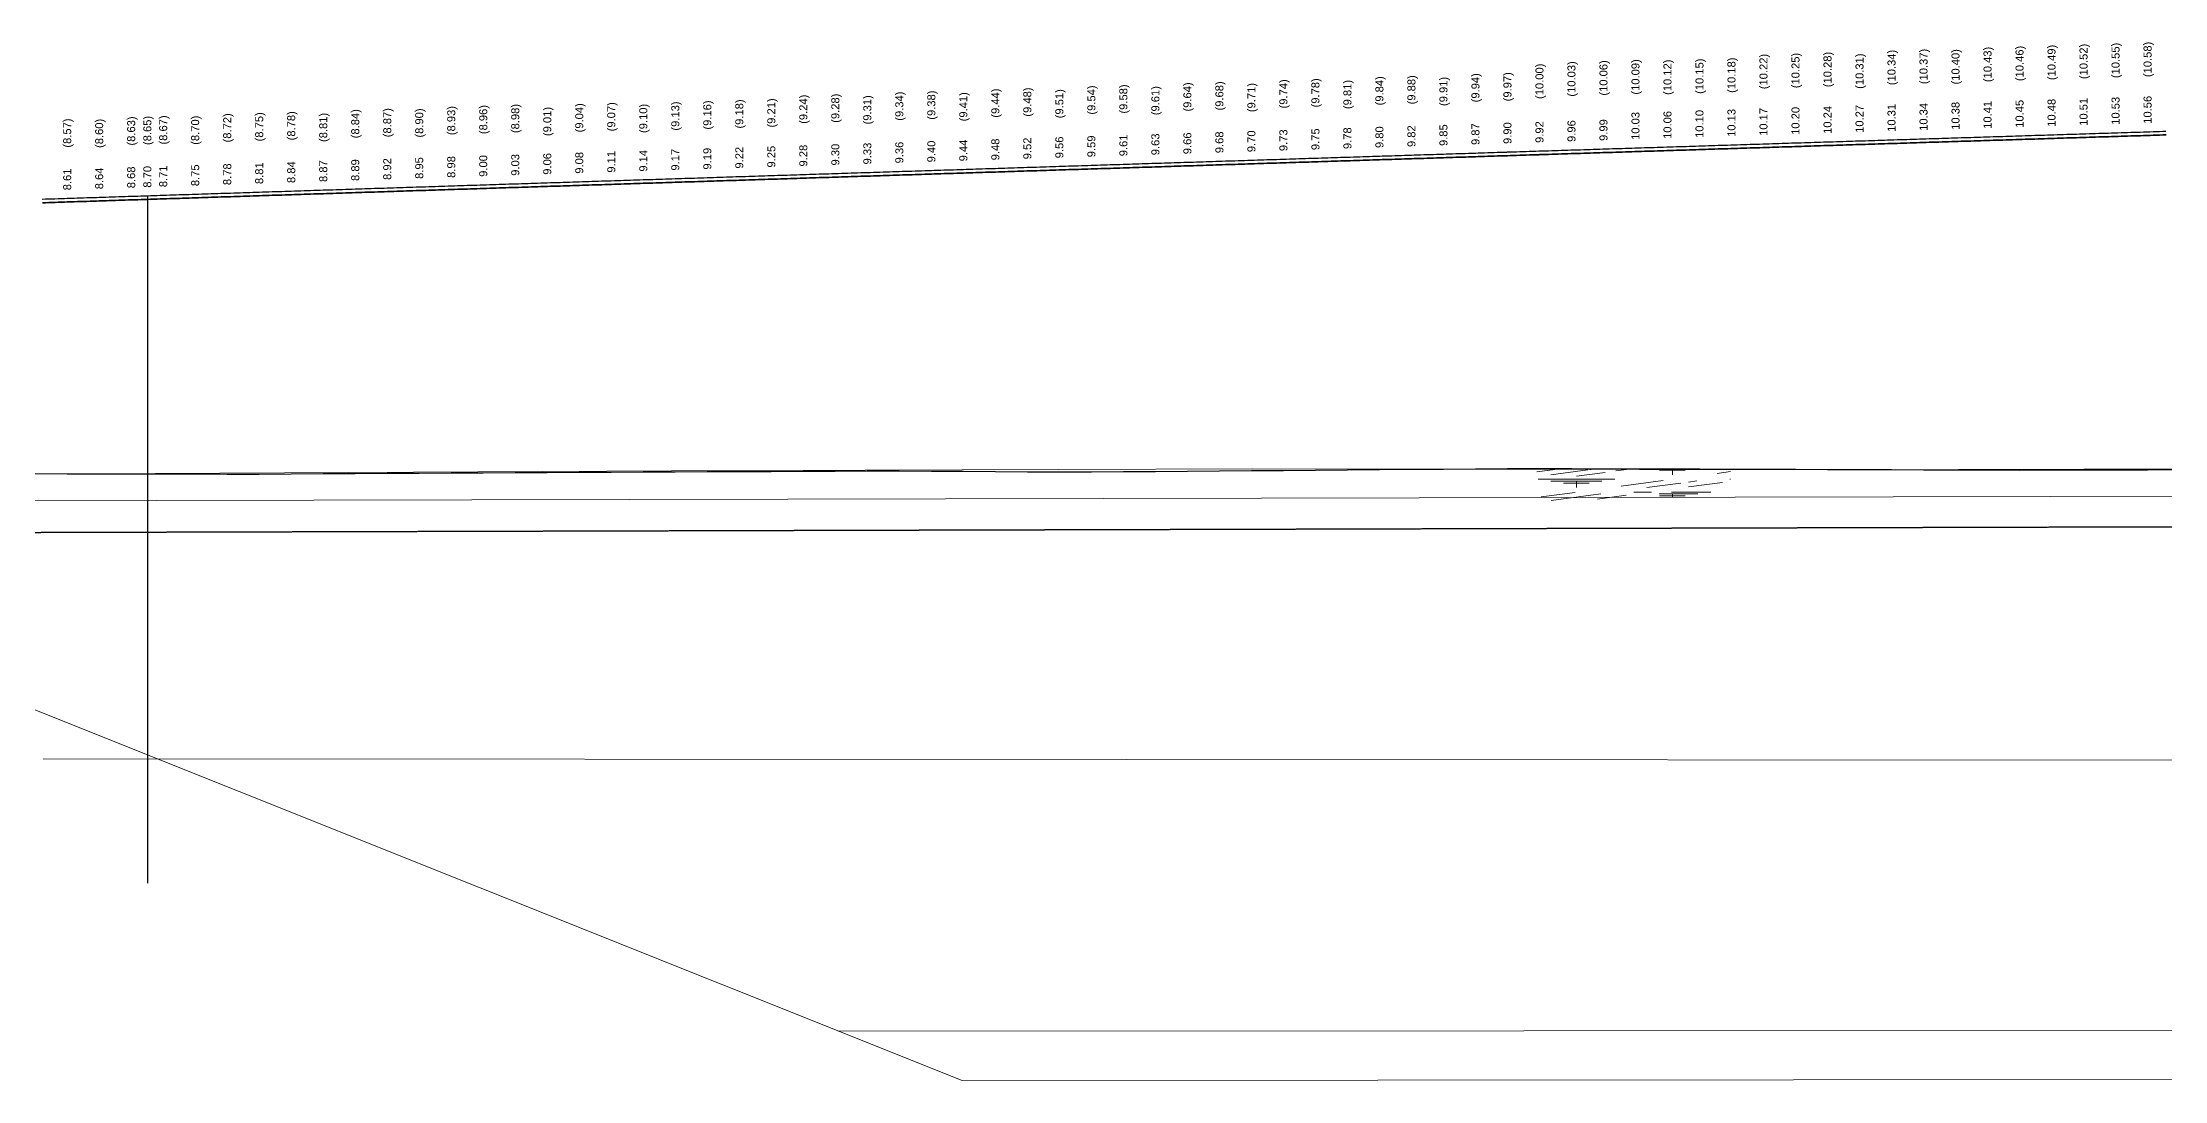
# Model space of a CAD drawing. Header units: millimetres. Extents: x 6546658 to 12951752, y -1354198 to 1102852.
# Drawn here: x 6614636 to 6680940, y -14529 to 17922 of the extents above; entities that cross this region are included whole.
import ezdxf
from ezdxf.enums import TextEntityAlignment as Align

# ---------------------------------------------------------------- set-up
doc = ezdxf.new("R2010")
doc.units = ezdxf.units.MM
doc.linetypes.add('ACAD_ISO10W100', pattern=[18.5, 12, -3, 0.5, -3])
doc.layers.get('Defpoints').update_dxf_attribs({"color": 254, "lineweight": 0})
doc.layers.add('1-Штриховка', color=8, linetype='Continuous', lineweight=9)
doc.layers.add('ИС_Основная', color=7, linetype='Continuous', lineweight=35)
for name, color, linetype in [('Геология', 250, 'Continuous'), ('Красный профиль', 1, 'Continuous'), ('Рабочие отметки', 7, 'Continuous'), ('Рабочие отметки доп.', 7, 'Continuous'), ('Черный профиль', 3, 'Continuous')]:
    doc.layers.add(name, color=color, linetype=linetype)
doc.styles.get("Standard").update_dxf_attribs({"font": 'arial.ttf'})

# ---------------------------------------------------------------- blocks, each defined once
blk = doc.blocks.new('кун')
h = blk.add_hatch()
h.set_pattern_fill('ПОЧВА', color=256, scale=20, pattern_type=2)
h.set_pattern_definition([(0, (-2281640.9, -68935.13), (3000, 400), [2400, -3600]), (0, (-2281240.9, -68995.13), (3000, 400), [1600, -4400]), (0, (-2280840.9, -69055.13), (3000, 400), [800, -5200]), (90, (-2280441, -69195), (-3000, 400), [200, -600]), (7.594615, (-2279040.9, -69151.1), (-6000, 0.00107), [1573.8092, -1452.747]), (7.594615, (-2278240.9, -69195.1), (-6000, 0.00107), [1573.8092, -1452.747]), (7.594615, (-2277440.9, -69239.1), (-6000, 0.00107), [1573.8092, -1452.747])])
edge = h.paths.add_edge_path()
edge.add_line((-231028, -3984), (-235593, -3975))
edge.add_ellipse((-237284, -4446), major_axis=(5000, 0), ratio=0.1, start_angle=360, end_angle=430.2301, ccw=False)
edge.add_ellipse((-237284, -4446), major_axis=(5000, 0), ratio=0.1, start_angle=305.80733, end_angle=360, ccw=False)
edge.add_line((-234359, -4851), (-231028, -4845))
edge.add_line((-231028, -4845), (-231028, -3984))
at = {"linetype": 'Continuous'}
for p, q in [((-264115, -4020), (-245966, -3956)), ((-245966, -3956), (-227818, -3990)), ((-227818, -3990), (-209669, -3931)), ((-300000, -4091), (-282263, -4109)), ((-300000, -4981), (-91704, -4570)), ((-282263, -4109), (-264115, -4020)), ((-84129, -13142), (-283746, -13022)), ((-84129, -21442), (-258896, -21537))]:
    blk.add_line(p, q, dxfattribs=at)
at = {"layer": 'Defpoints', "color": 1, "linetype": 'Continuous'}
for p, q in [((-287661, -10037), (-255040, -23079)), ((-255040, -23079), (-84129, -22942))]:
    blk.add_line(p, q, dxfattribs=at)
at = {"layer": 'Геология', "color": 5, "linetype": 'ACAD_ISO10W100', "lineweight": 25}
blk.add_line((-85223, -5424), (-300000, -5995), dxfattribs=at)

msp = doc.modelspace()

# ---------------------------------------------------------------- linework, layer by layer
at = {"layer": 'ИС_Основная', "flags": 128}
msp.add_lwpolyline([(6614632.9, 12909.8), (6614732.4, 12913), (6614831.9, 12916.2), (6614931.4, 12919.4), (6615030.9, 12922.6), (6615130.5, 12925.8), (6615230, 12929), (6615329.5, 12932.2), (6615412.3, 12934.9), (6615429, 12935.4), (6615528.5, 12938.7), (6615628, 12941.9), (6615727.5, 12945.1), (6615827.1, 12948.3), (6615926.6, 12951.5), (6616026.1, 12954.7), (6616125.6, 12957.9), (6616225.1, 12961.1), (6616324.6, 12964.4), (6616412.3, 12967.2), (6616424.1, 12967.6), (6616523.7, 12970.8), (6616623.2, 12974), (6616722.7, 12977.2), (6616822.2, 12980.5), (6616921.7, 12983.7), (6617021.2, 12986.9), (6617120.7, 12990.1), (6617220.3, 12993.4), (6617319.8, 12996.6), (6617412.3, 12999.6), (6617419.3, 12999.8), (6617518.8, 13003.1), (6617618.3, 13006.3), (6617717.8, 13009.5), (6617817.3, 13012.8), (6617916.9, 13016), (6618016.8, 13019.2), (6618116.8, 13022.5), (6618216.7, 13025.7), (6618316.7, 13029), (6618412.3, 13032.1), (6618416.6, 13032.2), (6618516.6, 13035.5), (6618616.5, 13038.7), (6618716.5, 13042), (6618816.4, 13045.2), (6618916.4, 13048.5), (6619016.3, 13051.7), (6619116.3, 13055), (6619216.2, 13058.2), (6619316.2, 13061.5), (6619412.3, 13064.6), (6619416.1, 13064.7), (6619516.1, 13068), (6619616, 13071.2), (6619716, 13074.5), (6619815.9, 13077.7), (6619915.9, 13081), (6620015.8, 13084.2), (6620115.8, 13087.5), (6620215.7, 13090.7), (6620315.7, 13094), (6620412.3, 13097.1), (6620415.6, 13097.2), (6620515.6, 13100.4), (6620615.5, 13103.7), (6620715.5, 13106.9), (6620815.4, 13110.2), (6620915.4, 13113.4), (6621015.3, 13116.7), (6621115.3, 13119.9), (6621215.2, 13123.2), (6621315.2, 13126.4), (6621412.3, 13129.6), (6621415.1, 13129.6), (6621515.1, 13132.9), (6621615, 13136.1), (6621715, 13139.4), (6621814.9, 13142.6), (6621914.9, 13145.9), (6622014.8, 13149.1), (6622114.8, 13152.4), (6622214.7, 13155.6), (6622314.7, 13158.8), (6622412.3, 13162), (6622414.6, 13162.1), (6622514.6, 13165.3), (6622614.5, 13168.6), (6622714.5, 13171.8), (6622814.4, 13175), (6622914.4, 13178.3), (6623014.3, 13181.5), (6623114.3, 13184.8), (6623214.2, 13188), (6623314.2, 13191.3), (6623412.3, 13194.4), (6623414.1, 13194.5), (6623514.1, 13197.7), (6623614, 13201), (6623714, 13204.2), (6623813.9, 13207.5), (6623913.9, 13210.7), (6624013.8, 13213.9), (6624113.8, 13217.2), (6624213.7, 13220.4), (6624313.7, 13223.7), (6624412.3, 13226.9), (6624413.6, 13226.9), (6624513.6, 13230.1), (6624613.5, 13233.4), (6624713.5, 13236.6), (6624813.4, 13239.8), (6624913.4, 13243.1), (6625013.3, 13246.3), (6625113.3, 13249.6), (6625213.2, 13252.8), (6625313.2, 13256), (6625412.3, 13259.2), (6625413.1, 13259.3), (6625513.1, 13262.5), (6625613, 13265.7), (6625713, 13269), (6625812.9, 13272.2), (6625912.9, 13275.5), (6626012.8, 13278.7), (6626112.8, 13281.9), (6626212.7, 13285.2), (6626312.7, 13288.4), (6626412.3, 13291.6), (6626412.6, 13291.6), (6626512.6, 13294.9), (6626612.5, 13298.1), (6626712.5, 13301.3), (6626812.4, 13304.6), (6626912.4, 13307.8), (6627012.3, 13311), (6627112.3, 13314.3), (6627212.2, 13317.5), (6627312.2, 13320.7), (6627412.1, 13324), (6627412.3, 13324), (6627512.1, 13327.2), (6627612, 13330.4), (6627712, 13333.7), (6627811.9, 13336.9), (6627911.9, 13340.1), (6628011.8, 13343.4), (6628111.8, 13346.6), (6628211.7, 13349.8), (6628311.7, 13353.1), (6628411.6, 13356.3), (6628412.3, 13356.3), (6628511.6, 13359.5), (6628611.5, 13362.8), (6628711.5, 13366), (6628811.4, 13369.2), (6628911.4, 13372.5), (6629011.3, 13375.7), (6629111.3, 13378.9), (6629211.2, 13382.2), (6629311.2, 13385.4), (6629411.1, 13388.6), (6629412.3, 13388.7), (6629511.1, 13391.8), (6629611, 13395.1), (6629711, 13398.3), (6629810.9, 13401.5), (6629910.9, 13404.8), (6630010.8, 13408), (6630110.8, 13411.2), (6630210.7, 13414.5), (6630310.7, 13417.7), (6630410.6, 13420.9), (6630412.3, 13421), (6630510.6, 13424.1), (6630610.5, 13427.4), (6630710.5, 13430.6), (6630810.4, 13433.8), (6630910.4, 13437.1), (6631010.3, 13440.3), (6631110.3, 13443.5), (6631210.2, 13446.7), (6631310.2, 13450), (6631410.1, 13453.2), (6631412.3, 13453.3), (6631510.1, 13456.4), (6631610, 13459.6), (6631710, 13462.9), (6631809.9, 13466.1), (6631909.9, 13469.3), (6632009.8, 13472.5), (6632109.8, 13475.8), (6632209.7, 13479), (6632309.7, 13482.2), (6632409.6, 13485.4), (6632412.3, 13485.5), (6632509.6, 13488.7), (6632609.5, 13491.9), (6632709.5, 13495.1), (6632809.4, 13498.3), (6632909.4, 13501.6), (6633009.3, 13504.8), (6633109.3, 13508), (6633209.2, 13511.2), (6633309.2, 13514.5), (6633409.1, 13517.7), (6633412.3, 13517.8), (6633509.1, 13520.9), (6633609, 13524.1), (6633709, 13527.4), (6633808.9, 13530.6), (6633908.9, 13533.8), (6634008.8, 13537), (6634108.8, 13540.2), (6634208.7, 13543.5), (6634308.7, 13546.7), (6634408.6, 13549.9), (6634412.3, 13550), (6634508.6, 13553.1), (6634608.5, 13556.4), (6634708.5, 13559.6), (6634808.4, 13562.8), (6634908.4, 13566), (6635008.3, 13569.2), (6635108.3, 13572.5), (6635208.2, 13575.7), (6635308.2, 13578.9), (6635408.1, 13582.1), (6635412.3, 13582.2), (6635508.1, 13585.3), (6635608, 13588.6), (6635708, 13591.8), (6635807.9, 13595), (6635907.9, 13598.2), (6636007.8, 13601.4), (6636107.8, 13604.6), (6636207.7, 13607.9), (6636307.7, 13611.1), (6636407.6, 13614.3), (6636412.3, 13614.5), (6636507.6, 13617.5), (6636607.5, 13620.7), (6636707.5, 13624), (6636807.4, 13627.2), (6636907.4, 13630.4), (6637007.3, 13633.6), (6637107.3, 13636.8), (6637207.2, 13640), (6637307.2, 13643.3), (6637407.1, 13646.5), (6637412.3, 13646.6), (6637507.1, 13649.7), (6637607, 13652.9), (6637707, 13656.1), (6637806.9, 13659.3), (6637906.9, 13662.6), (6638006.8, 13665.8), (6638106.8, 13669), (6638206.7, 13672.2), (6638306.7, 13675.4), (6638406.6, 13678.6), (6638412.3, 13678.8), (6638506.6, 13681.8), (6638606.5, 13685.1), (6638706.5, 13688.3), (6638806.4, 13691.5), (6638906.4, 13694.7), (6639006.3, 13697.9), (6639106.3, 13701.1), (6639206.2, 13704.3), (6639306.2, 13707.5), (6639406.1, 13710.8), (6639412.3, 13711), (6639506.1, 13714), (6639606, 13717.2), (6639706, 13720.4), (6639805.9, 13723.6), (6639905.9, 13726.8), (6640005.8, 13730), (6640105.8, 13733.2), (6640205.7, 13736.5), (6640305.7, 13739.7), (6640405.6, 13742.9), (6640412.3, 13743.1), (6640505.6, 13746.1), (6640605.5, 13749.3), (6640705.5, 13752.5), (6640805.4, 13755.7), (6640905.4, 13758.9), (6641005.3, 13762.1), (6641105.3, 13765.4), (6641205.2, 13768.6), (6641305.2, 13771.8), (6641405.1, 13775), (6641412.3, 13775.2), (6641505.1, 13778.2), (6641605, 13781.4), (6641705, 13784.6), (6641804.9, 13787.8), (6641904.9, 13791), (6642004.8, 13794.2), (6642104.8, 13797.4), (6642204.7, 13800.6), (6642304.7, 13803.9), (6642404.6, 13807.1), (6642412.3, 13807.3), (6642504.6, 13810.3), (6642604.5, 13813.5), (6642704.5, 13816.7), (6642804.4, 13819.9), (6642904.4, 13823.1), (6643004.3, 13826.3), (6643104.3, 13829.5), (6643204.2, 13832.7), (6643304.2, 13835.9), (6643404.1, 13839.1), (6643412.3, 13839.4), (6643504.1, 13842.3), (6643604, 13845.5), (6643704, 13848.7), (6643803.9, 13851.9), (6643903.9, 13855.2), (6644003.8, 13858.4), (6644103.8, 13861.6), (6644203.7, 13864.8), (6644303.7, 13868), (6644403.6, 13871.2), (6644412.3, 13871.5), (6644503.6, 13874.4), (6644603.5, 13877.6), (6644703.5, 13880.8), (6644803.4, 13884), (6644903.4, 13887.2), (6645003.3, 13890.4), (6645103.3, 13893.6), (6645203.2, 13896.8), (6645303.2, 13900), (6645403.1, 13903.2), (6645412.3, 13903.5), (6645503.1, 13906.4), (6645603, 13909.6), (6645703, 13912.8), (6645802.9, 13916), (6645902.9, 13919.2), (6646002.8, 13922.4), (6646102.8, 13925.6), (6646202.7, 13928.8), (6646302.7, 13932), (6646402.6, 13935.2), (6646412.3, 13935.5), (6646502.6, 13938.4), (6646602.5, 13941.6), (6646702.5, 13944.8), (6646802.4, 13948), (6646902.4, 13951.2), (6647002.3, 13954.4), (6647102.3, 13957.6), (6647202.2, 13960.8), (6647302.2, 13964), (6647402.1, 13967.2), (6647412.3, 13967.5), (6647502.1, 13970.4), (6647602, 13973.6), (6647702, 13976.8), (6647801.9, 13980), (6647901.9, 13983.2), (6648001.8, 13986.4), (6648101.8, 13989.6), (6648201.7, 13992.8), (6648301.7, 13996), (6648401.6, 13999.2), (6648412.3, 13999.5), (6648501.6, 14002.4), (6648601.5, 14005.6), (6648701.5, 14008.8), (6648801.4, 14012), (6648901.4, 14015.2), (6649001.3, 14018.4), (6649101.3, 14021.6), (6649201.2, 14024.8), (6649301.2, 14028), (6649401.1, 14031.2), (6649412.3, 14031.5), (6649501.1, 14034.3), (6649601, 14037.5), (6649701, 14040.7), (6649800.9, 14043.9), (6649900.9, 14047.1), (6650000.8, 14050.3), (6650100.8, 14053.5), (6650200.7, 14056.7), (6650300.7, 14059.9), (6650400.6, 14063.1), (6650412.3, 14063.5), (6650500.6, 14066.3), (6650600.5, 14069.5), (6650700.5, 14072.7), (6650800.4, 14075.9), (6650900.4, 14079.1), (6651000.3, 14082.3), (6651100.3, 14085.4), (6651200.2, 14088.6), (6651300.2, 14091.8), (6651400.1, 14095), (6651412.3, 14095.4), (6651500.1, 14098.2), (6651600, 14101.4), (6651700, 14104.6), (6651799.9, 14107.8), (6651899.9, 14111), (6651999.8, 14114.2), (6652099.8, 14117.4), (6652199.7, 14120.6), (6652299.7, 14123.7), (6652399.6, 14126.9), (6652412.3, 14127.3), (6652499.6, 14130.1), (6652599.5, 14133.3), (6652699.5, 14136.5), (6652799.4, 14139.7), (6652899.4, 14142.9), (6652999.3, 14146.1), (6653099.3, 14149.3), (6653199.2, 14152.4), (6653299.2, 14155.6), (6653399.1, 14158.8), (6653412.3, 14159.2), (6653499.1, 14162), (6653599, 14165.2), (6653699, 14168.4), (6653798.9, 14171.6), (6653898.9, 14174.8), (6653998.8, 14177.9), (6654098.8, 14181.1), (6654198.7, 14184.3), (6654298.7, 14187.5), (6654398.6, 14190.7), (6654412.3, 14191.1), (6654498.6, 14193.9), (6654598.5, 14197.1), (6654698.5, 14200.3), (6654798.4, 14203.4), (6654898.4, 14206.6), (6654998.3, 14209.8), (6655098.3, 14213), (6655198.2, 14216.2), (6655298.2, 14219.4), (6655398.1, 14222.6), (6655412.3, 14223), (6655498.1, 14225.7), (6655598, 14228.9), (6655698, 14232.1), (6655797.9, 14235.3), (6655897.9, 14238.5), (6655997.8, 14241.7), (6656097.8, 14244.8), (6656197.7, 14248), (6656297.7, 14251.2), (6656397.6, 14254.4), (6656412.3, 14254.9), (6656497.6, 14257.6), (6656597.5, 14260.8), (6656697.5, 14263.9), (6656797.4, 14267.1), (6656897.4, 14270.3), (6656997.3, 14273.5), (6657097.3, 14276.7), (6657197.2, 14279.8), (6657297.2, 14283), (6657397.1, 14286.2), (6657412.3, 14286.7), (6657497.1, 14289.4), (6657597, 14292.6), (6657697, 14295.8), (6657796.9, 14298.9), (6657896.9, 14302.1), (6657996.8, 14305.3), (6658096.8, 14308.5), (6658196.7, 14311.7), (6658296.7, 14314.8), (6658396.6, 14318), (6658412.3, 14318.5), (6658496.6, 14321.2), (6658596.5, 14324.4), (6658696.5, 14327.6), (6658796.4, 14330.7), (6658896.4, 14333.9), (6658996.3, 14337.1), (6659096.3, 14340.3), (6659196.2, 14343.4), (6659296.2, 14346.6), (6659396.1, 14349.8), (6659412.3, 14350.3), (6659496.1, 14353), (6659596, 14356.2), (6659696, 14359.3), (6659795.9, 14362.5), (6659895.9, 14365.7), (6659995.8, 14368.9), (6660095.8, 14372), (6660195.7, 14375.2), (6660295.7, 14378.4), (6660395.6, 14381.6), (6660412.3, 14382.1), (6660495.6, 14384.7), (6660595.5, 14387.9), (6660695.5, 14391.1), (6660795.4, 14394.3), (6660895.4, 14397.4), (6660995.3, 14400.6), (6661095.3, 14403.8), (6661195.2, 14407), (6661295.2, 14410.1), (6661395.1, 14413.3), (6661412.3, 14413.9), (6661495.1, 14416.5), (6661595, 14419.7), (6661695, 14422.8), (6661794.9, 14426), (6661894.9, 14429.2), (6661994.8, 14432.4), (6662094.8, 14435.5), (6662194.7, 14438.7), (6662294.7, 14441.9), (6662394.6, 14445.1), (6662412.3, 14445.6), (6662494.6, 14448.2), (6662594.5, 14451.4), (6662694.5, 14454.6), (6662794.4, 14457.7), (6662894.4, 14460.9), (6662994.3, 14464.1), (6663094.3, 14467.3), (6663194.2, 14470.4), (6663294.2, 14473.6), (6663394.1, 14476.8), (6663412.3, 14477.3), (6663494.1, 14479.9), (6663594, 14483.1), (6663694, 14486.3), (6663793.9, 14489.4), (6663893.9, 14492.6), (6663993.8, 14495.8), (6664093.8, 14499), (6664193.7, 14502.1), (6664293.7, 14505.3), (6664393.6, 14508.5), (6664412.3, 14509.1), (6664493.6, 14511.6), (6664593.5, 14514.8), (6664693.5, 14518), (6664793.4, 14521.1), (6664893.4, 14524.3), (6664993.3, 14527.5), (6665093.3, 14530.6), (6665193.2, 14533.8), (6665293.2, 14537), (6665393.1, 14540.1), (6665412.3, 14540.8), (6665493.1, 14543.3), (6665593, 14546.5), (6665693, 14549.6), (6665792.9, 14552.8), (6665892.9, 14556), (6665992.8, 14559.1), (6666092.8, 14562.3), (6666192.7, 14565.5), (6666292.7, 14568.6), (6666392.6, 14571.8), (6666412.3, 14572.4), (6666492.6, 14575), (6666592.5, 14578.1), (6666692.5, 14581.3), (6666792.4, 14584.5), (6666892.4, 14587.6), (6666992.3, 14590.8), (6667092.3, 14594), (6667192.2, 14597.1), (6667292.2, 14600.3), (6667392.1, 14603.5), (6667412.2, 14604.1), (6667492.1, 14606.6), (6667592, 14609.8), (6667692, 14612.9), (6667791.9, 14616.1), (6667891.9, 14619.3), (6667991.8, 14622.4), (6668091.8, 14625.6), (6668191.7, 14628.8), (6668291.7, 14631.9), (6668391.6, 14635.1), (6668412.2, 14635.7), (6668491.6, 14638.2), (6668591.5, 14641.4), (6668691.5, 14644.6), (6668791.4, 14647.7), (6668891.4, 14650.9), (6668991.3, 14654.1), (6669091.3, 14657.2), (6669191.2, 14660.4), (6669291.2, 14663.5), (6669391.1, 14666.7), (6669412.2, 14667.4), (6669491.1, 14669.9), (6669591, 14673), (6669691, 14676.2), (6669790.9, 14679.3), (6669890.9, 14682.5), (6669990.8, 14685.7), (6670090.8, 14688.8), (6670190.7, 14692), (6670290.7, 14695.1), (6670390.6, 14698.3), (6670412.2, 14699), (6670490.6, 14701.4), (6670590.5, 14704.6), (6670690.5, 14707.8), (6670790.4, 14710.9), (6670890.4, 14714.1), (6670990.3, 14717.2), (6671090.3, 14720.4), (6671190.2, 14723.6), (6671290.2, 14726.7), (6671390.1, 14729.9), (6671412.2, 14730.6), (6671490.1, 14733), (6671590, 14736.2), (6671690, 14739.3), (6671789.9, 14742.5), (6671889.9, 14745.6), (6671989.8, 14748.8), (6672089.8, 14752), (6672189.7, 14755.1), (6672289.7, 14758.3), (6672389.6, 14761.4), (6672412.2, 14762.1), (6672489.6, 14764.6), (6672589.5, 14767.7), (6672689.5, 14770.9), (6672789.4, 14774), (6672889.4, 14777.2), (6672989.3, 14780.4), (6673089.3, 14783.5), (6673189.2, 14786.7), (6673289.2, 14789.8), (6673389.1, 14793), (6673412.2, 14793.7), (6673489.1, 14796.1), (6673589, 14799.3), (6673689, 14802.4), (6673788.9, 14805.6), (6673888.9, 14808.7), (6673988.8, 14811.9), (6674088.8, 14815), (6674188.7, 14818.2), (6674288.7, 14821.3), (6674388.6, 14824.5), (6674412.2, 14825.2), (6674488.6, 14827.6), (6674588.5, 14830.8), (6674688.5, 14833.9), (6674788.4, 14837.1), (6674888.4, 14840.2), (6674988.3, 14843.4), (6675088.3, 14846.5), (6675188.2, 14849.7), (6675288.2, 14852.8), (6675388.1, 14856), (6675412.2, 14856.8), (6675488.1, 14859.1), (6675588, 14862.3), (6675688, 14865.4), (6675787.9, 14868.6), (6675887.9, 14871.7), (6675987.8, 14874.9), (6676087.8, 14878), (6676187.7, 14881.2), (6676287.7, 14884.3), (6676387.6, 14887.5), (6676412.2, 14888.3), (6676487.6, 14890.6), (6676587.5, 14893.8), (6676687.5, 14896.9), (6676787.4, 14900.1), (6676887.4, 14903.2), (6676987.3, 14906.4), (6677087.3, 14909.5), (6677187.2, 14912.7), (6677287.2, 14915.8), (6677387.1, 14919), (6677412.2, 14919.7), (6677487.1, 14922.1), (6677587, 14925.2), (6677687, 14928.4), (6677786.9, 14931.5), (6677886.9, 14934.7), (6677986.9, 14937.8), (6678086.8, 14941), (6678186.8, 14944.1), (6678286.7, 14947.3), (6678386.7, 14950.4), (6678412.2, 14951.2), (6678486.6, 14953.6), (6678586.6, 14956.7), (6678686.5, 14959.8), (6678786.5, 14963), (6678886.4, 14966.1), (6678986.4, 14969.3), (6679086.3, 14972.4), (6679186.3, 14975.6), (6679286.2, 14978.7), (6679386.2, 14981.8), (6679412.2, 14982.7), (6679486.1, 14985), (6679586.1, 14988.1), (6679686, 14991.3), (6679786, 14994.4), (6679885.9, 14997.6), (6679985.9, 15000.7), (6680085.8, 15003.8), (6680185.8, 15007), (6680285.7, 15010.1), (6680385.7, 15013.3), (6680412.2, 15014.1), (6680485.6, 15016.4), (6680585.6, 15019.5), (6680685.5, 15022.7), (6680785.5, 15025.8), (6680885.4, 15029), (6680985.4, 15032.1)], dxfattribs=at)
at = {"layer": 'Красный профиль', "linetype": 'Continuous'}
msp.add_line((6617913.1, 13130.9), (6617913.1, -8355.7), dxfattribs=at)
at = {"layer": 'Красный профиль', "linetype": 'Continuous', "flags": 128}
msp.add_lwpolyline([(6614629.2, 13024.8), (6614728.7, 13028), (6614828.2, 13031.2), (6614927.7, 13034.4), (6615027.2, 13037.6), (6615126.8, 13040.8), (6615226.3, 13044), (6615325.8, 13047.2), (6615408.6, 13049.9), (6615425.3, 13050.4), (6615524.8, 13053.6), (6615624.3, 13056.8), (6615723.8, 13060), (6615823.3, 13063.2), (6615922.9, 13066.4), (6616022.4, 13069.7), (6616121.9, 13072.9), (6616221.4, 13076.1), (6616320.9, 13079.3), (6616408.6, 13082.1), (6616420.4, 13082.5), (6616519.9, 13085.7), (6616619.4, 13089), (6616719, 13092.2), (6616818.5, 13095.4), (6616918, 13098.6), (6617017.5, 13101.9), (6617117, 13105.1), (6617216.5, 13108.3), (6617316, 13111.5), (6617408.6, 13114.5), (6617415.6, 13114.8), (6617515.1, 13118), (6617614.6, 13121.2), (6617714.1, 13124.5), (6617813.6, 13127.7), (6617913.1, 13130.9), (6618013.1, 13134.2), (6618113, 13137.4), (6618213, 13140.7), (6618312.9, 13143.9), (6618408.6, 13147), (6618412.9, 13147.2), (6618512.8, 13150.4), (6618612.8, 13153.7), (6618712.7, 13156.9), (6618812.7, 13160.2), (6618912.6, 13163.4), (6619012.6, 13166.7), (6619112.5, 13169.9), (6619212.5, 13173.2), (6619312.4, 13176.4), (6619408.6, 13179.5), (6619412.4, 13179.7), (6619512.3, 13182.9), (6619612.3, 13186.2), (6619712.2, 13189.4), (6619812.2, 13192.7), (6619912.1, 13195.9), (6620012.1, 13199.2), (6620112, 13202.4), (6620212, 13205.6), (6620311.9, 13208.9), (6620408.6, 13212), (6620411.9, 13212.1), (6620511.8, 13215.4), (6620611.8, 13218.6), (6620711.7, 13221.9), (6620811.7, 13225.1), (6620911.6, 13228.4), (6621011.6, 13231.6), (6621111.5, 13234.9), (6621211.5, 13238.1), (6621311.4, 13241.3), (6621408.6, 13244.5), (6621411.4, 13244.6), (6621511.3, 13247.8), (6621611.3, 13251.1), (6621711.2, 13254.3), (6621811.2, 13257.6), (6621911.1, 13260.8), (6622011.1, 13264), (6622111, 13267.3), (6622211, 13270.5), (6622310.9, 13273.8), (6622408.6, 13276.9), (6622410.9, 13277), (6622510.8, 13280.3), (6622610.8, 13283.5), (6622710.7, 13286.7), (6622810.7, 13290), (6622910.6, 13293.2), (6623010.6, 13296.5), (6623110.5, 13299.7), (6623210.5, 13303), (6623310.4, 13306.2), (6623408.6, 13309.4), (6623410.4, 13309.4), (6623510.3, 13312.7), (6623610.3, 13315.9), (6623710.2, 13319.2), (6623810.2, 13322.4), (6623910.1, 13325.6), (6624010.1, 13328.9), (6624110, 13332.1), (6624210, 13335.4), (6624309.9, 13338.6), (6624408.6, 13341.8), (6624409.9, 13341.8), (6624509.8, 13345.1), (6624609.8, 13348.3), (6624709.7, 13351.5), (6624809.7, 13354.8), (6624909.6, 13358), (6625009.6, 13361.3), (6625109.5, 13364.5), (6625209.5, 13367.7), (6625309.4, 13371), (6625408.6, 13374.2), (6625409.4, 13374.2), (6625509.3, 13377.5), (6625609.3, 13380.7), (6625709.2, 13383.9), (6625809.2, 13387.2), (6625909.1, 13390.4), (6626009.1, 13393.6), (6626109, 13396.9), (6626209, 13400.1), (6626308.9, 13403.3), (6626408.6, 13406.6), (6626408.9, 13406.6), (6626508.8, 13409.8), (6626608.8, 13413), (6626708.7, 13416.3), (6626808.7, 13419.5), (6626908.6, 13422.8), (6627008.6, 13426), (6627108.5, 13429.2), (6627208.5, 13432.5), (6627308.4, 13435.7), (6627408.4, 13438.9), (6627408.6, 13438.9), (6627508.3, 13442.2), (6627608.3, 13445.4), (6627708.2, 13448.6), (6627808.2, 13451.9), (6627908.1, 13455.1), (6628008.1, 13458.3), (6628108, 13461.6), (6628208, 13464.8), (6628307.9, 13468), (6628407.9, 13471.2), (6628408.6, 13471.3), (6628507.8, 13474.5), (6628607.8, 13477.7), (6628707.7, 13480.9), (6628807.7, 13484.2), (6628907.6, 13487.4), (6629007.6, 13490.6), (6629107.5, 13493.9), (6629207.5, 13497.1), (6629307.4, 13500.3), (6629407.4, 13503.6), (6629408.6, 13503.6), (6629507.3, 13506.8), (6629607.3, 13510), (6629707.2, 13513.2), (6629807.2, 13516.5), (6629907.1, 13519.7), (6630007.1, 13522.9), (6630107, 13526.2), (6630207, 13529.4), (6630306.9, 13532.6), (6630406.9, 13535.9), (6630408.6, 13535.9), (6630506.8, 13539.1), (6630606.8, 13542.3), (6630706.8, 13545.5), (6630806.7, 13548.8), (6630906.7, 13552), (6631006.6, 13555.2), (6631106.6, 13558.4), (6631206.5, 13561.7), (6631306.5, 13564.9), (6631406.4, 13568.1), (6631408.6, 13568.2), (6631506.4, 13571.4), (6631606.3, 13574.6), (6631706.3, 13577.8), (6631806.2, 13581), (6631906.2, 13584.3), (6632006.1, 13587.5), (6632106.1, 13590.7), (6632206, 13593.9), (6632306, 13597.2), (6632405.9, 13600.4), (6632408.6, 13600.5), (6632505.9, 13603.6), (6632605.8, 13606.8), (6632705.8, 13610.1), (6632805.7, 13613.3), (6632905.7, 13616.5), (6633005.6, 13619.7), (6633105.6, 13623), (6633205.5, 13626.2), (6633305.5, 13629.4), (6633405.4, 13632.6), (6633408.6, 13632.7), (6633505.4, 13635.8), (6633605.3, 13639.1), (6633705.3, 13642.3), (6633805.2, 13645.5), (6633905.2, 13648.7), (6634005.1, 13652), (6634105.1, 13655.2), (6634205, 13658.4), (6634305, 13661.6), (6634404.9, 13664.8), (6634408.6, 13665), (6634504.9, 13668.1), (6634604.8, 13671.3), (6634704.8, 13674.5), (6634804.7, 13677.7), (6634904.7, 13681), (6635004.6, 13684.2), (6635104.6, 13687.4), (6635204.5, 13690.6), (6635304.5, 13693.8), (6635404.4, 13697.1), (6635408.6, 13697.2), (6635504.4, 13700.3), (6635604.3, 13703.5), (6635704.3, 13706.7), (6635804.2, 13709.9), (6635904.2, 13713.2), (6636004.1, 13716.4), (6636104.1, 13719.6), (6636204, 13722.8), (6636304, 13726), (6636403.9, 13729.2), (6636408.6, 13729.4), (6636503.9, 13732.5), (6636603.8, 13735.7), (6636703.8, 13738.9), (6636803.7, 13742.1), (6636903.7, 13745.3), (6637003.6, 13748.5), (6637103.6, 13751.8), (6637203.5, 13755), (6637303.5, 13758.2), (6637403.4, 13761.4), (6637408.6, 13761.6), (6637503.4, 13764.6), (6637603.3, 13767.8), (6637703.3, 13771.1), (6637803.2, 13774.3), (6637903.2, 13777.5), (6638003.1, 13780.7), (6638103.1, 13783.9), (6638203, 13787.1), (6638303, 13790.4), (6638402.9, 13793.6), (6638408.6, 13793.7), (6638502.9, 13796.8), (6638602.8, 13800), (6638702.8, 13803.2), (6638802.7, 13806.4), (6638902.7, 13809.6), (6639002.6, 13812.8), (6639102.6, 13816.1), (6639202.5, 13819.3), (6639302.5, 13822.5), (6639402.4, 13825.7), (6639408.6, 13825.9), (6639502.4, 13828.9), (6639602.3, 13832.1), (6639702.3, 13835.3), (6639802.2, 13838.6), (6639902.2, 13841.8), (6640002.1, 13845), (6640102.1, 13848.2), (6640202, 13851.4), (6640302, 13854.6), (6640401.9, 13857.8), (6640408.6, 13858), (6640501.9, 13861), (6640601.8, 13864.2), (6640701.8, 13867.5), (6640801.7, 13870.7), (6640901.7, 13873.9), (6641001.6, 13877.1), (6641101.6, 13880.3), (6641201.5, 13883.5), (6641301.5, 13886.7), (6641401.4, 13889.9), (6641408.6, 13890.2), (6641501.4, 13893.1), (6641601.3, 13896.3), (6641701.3, 13899.5), (6641801.2, 13902.8), (6641901.2, 13906), (6642001.1, 13909.2), (6642101.1, 13912.4), (6642201, 13915.6), (6642301, 13918.8), (6642400.9, 13922), (6642408.6, 13922.3), (6642500.9, 13925.2), (6642600.8, 13928.4), (6642700.8, 13931.6), (6642800.7, 13934.8), (6642900.7, 13938), (6643000.6, 13941.2), (6643100.6, 13944.5), (6643200.5, 13947.7), (6643300.5, 13950.9), (6643400.4, 13954.1), (6643408.6, 13954.3), (6643500.4, 13957.3), (6643600.3, 13960.5), (6643700.3, 13963.7), (6643800.2, 13966.9), (6643900.2, 13970.1), (6644000.1, 13973.3), (6644100.1, 13976.5), (6644200, 13979.7), (6644300, 13982.9), (6644399.9, 13986.1), (6644408.6, 13986.4), (6644499.9, 13989.3), (6644599.8, 13992.5), (6644699.8, 13995.7), (6644799.7, 13998.9), (6644899.7, 14002.1), (6644999.6, 14005.3), (6645099.6, 14008.5), (6645199.5, 14011.7), (6645299.5, 14014.9), (6645399.4, 14018.1), (6645408.6, 14018.4), (6645499.4, 14021.4), (6645599.3, 14024.6), (6645699.3, 14027.8), (6645799.2, 14031), (6645899.2, 14034.2), (6645999.1, 14037.4), (6646099.1, 14040.6), (6646199, 14043.8), (6646299, 14047), (6646398.9, 14050.2), (6646408.6, 14050.5), (6646498.9, 14053.4), (6646598.8, 14056.6), (6646698.8, 14059.8), (6646798.7, 14063), (6646898.7, 14066.2), (6646998.6, 14069.4), (6647098.6, 14072.6), (6647198.5, 14075.8), (6647298.5, 14079), (6647398.4, 14082.2), (6647408.6, 14082.5), (6647498.4, 14085.4), (6647598.3, 14088.6), (6647698.3, 14091.8), (6647798.2, 14095), (6647898.2, 14098.1), (6647998.1, 14101.3), (6648098.1, 14104.5), (6648198, 14107.7), (6648298, 14110.9), (6648397.9, 14114.1), (6648408.6, 14114.5), (6648497.9, 14117.3), (6648597.9, 14120.5), (6648697.8, 14123.7), (6648797.8, 14126.9), (6648897.7, 14130.1), (6648997.7, 14133.3), (6649097.6, 14136.5), (6649197.6, 14139.7), (6649297.5, 14142.9), (6649397.5, 14146.1), (6649408.6, 14146.5), (6649497.4, 14149.3), (6649597.4, 14152.5), (6649697.3, 14155.7), (6649797.3, 14158.9), (6649897.2, 14162.1), (6649997.2, 14165.3), (6650097.1, 14168.5), (6650197.1, 14171.7), (6650297, 14174.8), (6650397, 14178), (6650408.6, 14178.4), (6650496.9, 14181.2), (6650596.9, 14184.4), (6650696.8, 14187.6), (6650796.8, 14190.8), (6650896.7, 14194), (6650996.7, 14197.2), (6651096.6, 14200.4), (6651196.6, 14203.6), (6651296.5, 14206.8), (6651396.5, 14210), (6651408.6, 14210.4), (6651496.4, 14213.2), (6651596.4, 14216.3), (6651696.3, 14219.5), (6651796.3, 14222.7), (6651896.2, 14225.9), (6651996.2, 14229.1), (6652096.1, 14232.3), (6652196.1, 14235.5), (6652296, 14238.7), (6652396, 14241.9), (6652408.6, 14242.3), (6652495.9, 14245.1), (6652595.9, 14248.3), (6652695.8, 14251.4), (6652795.8, 14254.6), (6652895.7, 14257.8), (6652995.7, 14261), (6653095.6, 14264.2), (6653195.6, 14267.4), (6653295.5, 14270.6), (6653395.5, 14273.8), (6653408.6, 14274.2), (6653495.4, 14277), (6653595.4, 14280.1), (6653695.3, 14283.3), (6653795.3, 14286.5), (6653895.2, 14289.7), (6653995.2, 14292.9), (6654095.1, 14296.1), (6654195.1, 14299.3), (6654295, 14302.5), (6654395, 14305.6), (6654408.6, 14306.1), (6654494.9, 14308.8), (6654594.9, 14312), (6654694.8, 14315.2), (6654794.8, 14318.4), (6654894.7, 14321.6), (6654994.7, 14324.8), (6655094.6, 14327.9), (6655194.6, 14331.1), (6655294.5, 14334.3), (6655394.5, 14337.5), (6655408.6, 14337.9), (6655494.4, 14340.7), (6655594.4, 14343.9), (6655694.3, 14347), (6655794.3, 14350.2), (6655894.2, 14353.4), (6655994.2, 14356.6), (6656094.1, 14359.8), (6656194.1, 14363), (6656294, 14366.1), (6656394, 14369.3), (6656408.6, 14369.8), (6656493.9, 14372.5), (6656593.9, 14375.7), (6656693.8, 14378.9), (6656793.8, 14382.1), (6656893.7, 14385.2), (6656993.7, 14388.4), (6657093.6, 14391.6), (6657193.6, 14394.8), (6657293.5, 14398), (6657393.5, 14401.2), (6657408.6, 14401.6), (6657493.4, 14404.3), (6657593.4, 14407.5), (6657693.3, 14410.7), (6657793.3, 14413.9), (6657893.2, 14417.1), (6657993.2, 14420.2), (6658093.1, 14423.4), (6658193.1, 14426.6), (6658293, 14429.8), (6658393, 14433), (6658408.6, 14433.5), (6658492.9, 14436.1), (6658592.9, 14439.3), (6658692.8, 14442.5), (6658792.8, 14445.7), (6658892.7, 14448.9), (6658992.7, 14452), (6659092.6, 14455.2), (6659192.6, 14458.4), (6659292.5, 14461.6), (6659392.5, 14464.7), (6659408.6, 14465.3), (6659492.4, 14467.9), (6659592.4, 14471.1), (6659692.3, 14474.3), (6659792.3, 14477.5), (6659892.2, 14480.6), (6659992.2, 14483.8), (6660092.1, 14487), (6660192.1, 14490.2), (6660292, 14493.3), (6660392, 14496.5), (6660408.6, 14497), (6660491.9, 14499.7), (6660591.9, 14502.9), (6660691.8, 14506), (6660791.8, 14509.2), (6660891.7, 14512.4), (6660991.7, 14515.6), (6661091.6, 14518.7), (6661191.6, 14521.9), (6661291.5, 14525.1), (6661391.5, 14528.3), (6661408.6, 14528.8), (6661491.4, 14531.4), (6661591.4, 14534.6), (6661691.3, 14537.8), (6661791.3, 14541), (6661891.2, 14544.1), (6661991.2, 14547.3), (6662091.1, 14550.5), (6662191.1, 14553.6), (6662291, 14556.8), (6662391, 14560), (6662408.6, 14560.6), (6662490.9, 14563.2), (6662590.9, 14566.3), (6662690.8, 14569.5), (6662790.8, 14572.7), (6662890.7, 14575.9), (6662990.7, 14579), (6663090.6, 14582.2), (6663190.6, 14585.4), (6663290.5, 14588.5), (6663390.5, 14591.7), (6663408.6, 14592.3), (6663490.4, 14594.9), (6663590.4, 14598.1), (6663690.3, 14601.2), (6663790.3, 14604.4), (6663890.2, 14607.6), (6663990.2, 14610.7), (6664090.1, 14613.9), (6664190.1, 14617.1), (6664290, 14620.2), (6664390, 14623.4), (6664408.6, 14624), (6664489.9, 14626.6), (6664589.9, 14629.7), (6664689.8, 14632.9), (6664789.8, 14636.1), (6664889.7, 14639.3), (6664989.7, 14642.4), (6665089.6, 14645.6), (6665189.6, 14648.8), (6665289.5, 14651.9), (6665389.5, 14655.1), (6665408.6, 14655.7), (6665489.4, 14658.3), (6665589.4, 14661.4), (6665689.3, 14664.6), (6665789.3, 14667.8), (6665889.2, 14670.9), (6665989.2, 14674.1), (6666089.1, 14677.3), (6666189.1, 14680.4), (6666289.1, 14683.6), (6666389, 14686.8), (6666408.6, 14687.4), (6666489, 14689.9), (6666588.9, 14693.1), (6666688.9, 14696.2), (6666788.8, 14699.4), (6666888.8, 14702.6), (6666988.7, 14705.7), (6667088.7, 14708.9), (6667188.6, 14712.1), (6667288.6, 14715.2), (6667388.5, 14718.4), (6667408.6, 14719), (6667488.5, 14721.6), (6667588.4, 14724.7), (6667688.4, 14727.9), (6667788.3, 14731.1), (6667888.3, 14734.2), (6667988.2, 14737.4), (6668088.2, 14740.5), (6668188.1, 14743.7), (6668288.1, 14746.9), (6668388, 14750), (6668408.6, 14750.7), (6668488, 14753.2), (6668587.9, 14756.4), (6668687.9, 14759.5), (6668787.8, 14762.7), (6668887.8, 14765.8), (6668987.7, 14769), (6669087.7, 14772.2), (6669187.6, 14775.3), (6669287.6, 14778.5), (6669387.5, 14781.6), (6669408.6, 14782.3), (6669487.5, 14784.8), (6669587.4, 14788), (6669687.4, 14791.1), (6669787.3, 14794.3), (6669887.3, 14797.4), (6669987.2, 14800.6), (6670087.2, 14803.8), (6670187.1, 14806.9), (6670287.1, 14810.1), (6670387, 14813.2), (6670408.6, 14813.9), (6670487, 14816.4), (6670586.9, 14819.5), (6670686.9, 14822.7), (6670786.8, 14825.9), (6670886.8, 14829), (6670986.7, 14832.2), (6671086.7, 14835.3), (6671186.6, 14838.5), (6671286.6, 14841.7), (6671386.5, 14844.8), (6671408.6, 14845.5), (6671486.5, 14848), (6671586.4, 14851.1), (6671686.4, 14854.3), (6671786.3, 14857.4), (6671886.3, 14860.6), (6671986.2, 14863.7), (6672086.2, 14866.9), (6672186.1, 14870.1), (6672286.1, 14873.2), (6672386, 14876.4), (6672408.6, 14877.1), (6672486, 14879.5), (6672585.9, 14882.7), (6672685.9, 14885.8), (6672785.8, 14889), (6672885.8, 14892.1), (6672985.7, 14895.3), (6673085.7, 14898.4), (6673185.6, 14901.6), (6673285.6, 14904.8), (6673385.5, 14907.9), (6673408.6, 14908.6), (6673485.5, 14911.1), (6673585.4, 14914.2), (6673685.4, 14917.4), (6673785.3, 14920.5), (6673885.3, 14923.7), (6673985.2, 14926.8), (6674085.2, 14930), (6674185.1, 14933.1), (6674285.1, 14936.3), (6674385, 14939.4), (6674408.6, 14940.2), (6674485, 14942.6), (6674584.9, 14945.7), (6674684.9, 14948.9), (6674784.8, 14952), (6674884.8, 14955.2), (6674984.7, 14958.3), (6675084.7, 14961.5), (6675184.6, 14964.6), (6675284.6, 14967.8), (6675384.5, 14970.9), (6675408.6, 14971.7), (6675484.5, 14974.1), (6675584.4, 14977.2), (6675684.4, 14980.4), (6675784.3, 14983.5), (6675884.3, 14986.7), (6675984.2, 14989.8), (6676084.2, 14993), (6676184.1, 14996.1), (6676284.1, 14999.3), (6676384, 15002.4), (6676408.6, 15003.2), (6676484, 15005.6), (6676583.9, 15008.7), (6676683.9, 15011.9), (6676783.8, 15015), (6676883.8, 15018.2), (6676983.7, 15021.3), (6677083.7, 15024.5), (6677183.6, 15027.6), (6677283.6, 15030.8), (6677383.5, 15033.9), (6677408.6, 15034.7), (6677483.5, 15037), (6677583.4, 15040.2), (6677683.4, 15043.3), (6677783.3, 15046.5), (6677883.3, 15049.6), (6677983.2, 15052.8), (6678083.2, 15055.9), (6678183.1, 15059.1), (6678283.1, 15062.2), (6678383, 15065.4), (6678408.6, 15066.2), (6678483, 15068.5), (6678582.9, 15071.6), (6678682.9, 15074.8), (6678782.8, 15077.9), (6678882.8, 15081.1), (6678982.7, 15084.2), (6679082.7, 15087.4), (6679182.6, 15090.5), (6679282.6, 15093.6), (6679382.5, 15096.8), (6679408.6, 15097.6), (6679482.5, 15099.9), (6679582.4, 15103.1), (6679682.4, 15106.2), (6679782.3, 15109.4), (6679882.3, 15112.5), (6679982.2, 15115.6), (6680082.2, 15118.8), (6680182.1, 15121.9), (6680282.1, 15125.1), (6680382, 15128.2), (6680408.6, 15129), (6680482, 15131.3), (6680581.9, 15134.5), (6680681.9, 15137.6), (6680781.8, 15140.8), (6680881.8, 15143.9), (6680981.7, 15147)], dxfattribs=at)
at = {"layer": 'Черный профиль', "linetype": 'Continuous', "flags": 128}
msp.add_lwpolyline([(6614408.6, 4442.6), (6615408.6, 4440.6), (6616408.6, 4438.6), (6617408.6, 4436.6), (6618408.6, 4434.6), (6619408.6, 4432.5), (6620408.6, 4430.5), (6621408.6, 4431.7), (6622408.6, 4437), (6623408.6, 4442.3), (6624408.6, 4447.5), (6625408.6, 4452.8), (6626408.6, 4458.1), (6627408.6, 4463.3), (6628408.6, 4468.6), (6629408.6, 4473.8), (6630408.6, 4479.1), (6631408.6, 4484.3), (6632408.6, 4489.5), (6633408.6, 4494.7), (6634408.6, 4499.9), (6635408.6, 4504.9), (6636408.6, 4509.2), (6637408.6, 4513.6), (6638408.6, 4517.9), (6639408.6, 4522.2), (6640408.6, 4526.5), (6641408.6, 4527.7), (6642408.6, 4522.3), (6643408.6, 4515.6), (6644408.6, 4508.9), (6645408.6, 4502.2), (6646408.6, 4495.5), (6647408.6, 4497.2), (6648408.6, 4505.4), (6649408.6, 4513.6), (6650408.6, 4521.7), (6651408.6, 4529.9), (6652408.6, 4538.1), (6653408.6, 4546.3), (6654408.6, 4554.6), (6655408.6, 4562.8), (6656408.6, 4571), (6657408.6, 4579.3), (6658408.6, 4587.5), (6659408.6, 4595.8), (6660408.6, 4601.5), (6661408.6, 4605.4), (6662408.6, 4601.9), (6663408.6, 4598.5), (6664408.6, 4595.1), (6665408.6, 4591.6), (6666408.6, 4588.2), (6667408.6, 4584.8), (6668408.6, 4581.4), (6669408.6, 4578), (6670408.6, 4574.7), (6671408.6, 4571.3), (6672408.6, 4567.9), (6673408.6, 4564.6), (6674408.6, 4561.2), (6675408.6, 4557.9), (6676408.6, 4555.5), (6677408.6, 4558.1), (6678408.6, 4560.7), (6679408.6, 4563.3), (6680408.6, 4566.1), (6681408.6, 4569)], dxfattribs=at)

# ---------------------------------------------------------------- texts
at = {"layer": 'Рабочие отметки', "linetype": 'Continuous'}
for s, p in [('10.24', (6670408.6, 15063.9)), ('10.27', (6671408.6, 15095.5)), ('10.31', (6672408.6, 15127.1)), ('10.34', (6673408.6, 15158.6)), ('10.38', (6674408.6, 15190.2)), ('10.41', (6675408.6, 15221.7)), ('10.45', (6676408.6, 15253.2)), ('10.48', (6677408.6, 15284.7)), ('10.51', (6678408.6, 15316.2)), ('10.53', (6679408.6, 15347.6)), ('10.56', (6680408.6, 15379)), ('9.78', (6655408.6, 14587.9)), ('9.80', (6656408.6, 14619.8)), ('9.82', (6657408.6, 14651.6)), ('9.85', (6658408.6, 14683.5)), ('9.87', (6659408.6, 14715.3)), ('9.90', (6660408.6, 14747)), ('9.92', (6661408.6, 14778.8)), ('9.96', (6662408.6, 14810.6)), ('9.99', (6663408.6, 14842.3)), ('10.03', (6664408.6, 14874)), ('10.06', (6665408.6, 14905.7)), ('10.10', (6666408.6, 14937.4)), ('10.13', (6667408.6, 14969)), ('10.17', (6668408.6, 15000.7)), ('10.20', (6669408.6, 15032.3)), ('9.19', (6635408.6, 13947.2)), ('9.22', (6636408.6, 13979.4)), ('9.25', (6637408.6, 14011.6)), ('9.28', (6638408.6, 14043.7)), ('9.30', (6639408.6, 14075.9)), ('9.33', (6640408.6, 14108)), ('9.36', (6641408.6, 14140.2)), ('9.40', (6642408.6, 14172.3)), ('9.44', (6643408.6, 14204.3)), ('9.48', (6644408.6, 14236.4)), ('9.52', (6645408.6, 14268.4)), ('9.56', (6646408.6, 14300.5)), ('9.59', (6647408.6, 14332.5)), ('9.61', (6648408.6, 14364.5)), ('9.63', (6649408.6, 14396.5)), ('9.66', (6650408.6, 14428.4)), ('9.68', (6651408.6, 14460.4)), ('9.70', (6652408.6, 14492.3)), ('9.73', (6653408.6, 14524.2)), ('9.75', (6654408.6, 14556.1)), ('8.61', (6615408.6, 13299.9)), ('8.64', (6616408.6, 13332.1)), ('8.68', (6617408.6, 13364.5)), ('8.70', (6617913.1, 13380.9)), ('8.71', (6618408.6, 13397)), ('8.75', (6619408.6, 13429.5)), ('8.78', (6620408.6, 13462)), ('8.81', (6621408.6, 13494.5)), ('8.84', (6622408.6, 13526.9)), ('8.87', (6623408.6, 13559.4)), ('8.89', (6624408.6, 13591.8)), ('8.92', (6625408.6, 13624.2)), ('8.95', (6626408.6, 13656.6)), ('8.98', (6627408.6, 13688.9)), ('9.00', (6628408.6, 13721.3)), ('9.03', (6629408.6, 13753.6)), ('9.06', (6630408.6, 13785.9)), ('9.08', (6631408.6, 13818.2)), ('9.11', (6632408.6, 13850.5)), ('9.14', (6633408.6, 13882.7)), ('9.17', (6634408.6, 13915))]:
    msp.add_text(s, height=250, rotation=90.000002, dxfattribs=at).set_placement(p, align=Align.MIDDLE_LEFT)
at = {"layer": 'Рабочие отметки доп.', "linetype": 'Continuous'}
for s, p in [('(10.58)', (6680408.6, 16837.4)), ('(10.03)', (6662408.6, 16227.2)), ('(10.06)', (6663408.6, 16259)), ('(10.09)', (6664408.6, 16290.7)), ('(10.12)', (6665408.6, 16280.7)), ('(10.15)', (6666408.6, 16312.4)), ('(10.18)', (6667408.6, 16344)), ('(10.22)', (6668408.6, 16459)), ('(10.25)', (6669408.6, 16490.6)), ('(10.28)', (6670408.6, 16522.2)), ('(10.31)', (6671408.6, 16470.5)), ('(10.34)', (6672408.6, 16585.4)), ('(10.37)', (6673408.6, 16617)), ('(10.40)', (6674408.6, 16606.8)), ('(10.43)', (6675408.6, 16680)), ('(10.46)', (6676408.6, 16711.5)), ('(10.49)', (6677408.6, 16743)), ('(10.52)', (6678408.6, 16774.5)), ('(10.55)', (6679408.6, 16805.9)), ('(9.58)', (6648408.6, 15697.8)), ('(9.64)', (6650408.6, 15761.7)), ('(9.68)', (6651408.6, 15793.7)), ('(9.71)', (6652408.6, 15742.3)), ('(9.74)', (6653408.6, 15857.5)), ('(9.78)', (6654408.6, 15889.4)), ('(9.81)', (6655408.6, 15837.9)), ('(9.84)', (6656408.6, 15953.1)), ('(9.88)', (6657408.6, 15985)), ('(9.91)', (6658408.6, 15933.5)), ('(9.94)', (6659408.6, 16048.6)), ('(9.97)', (6660408.6, 16080.4)), ('(10.00)', (6661408.6, 16153.8)), ('(8.96)', (6628408.6, 15054.6)), ('(8.98)', (6629408.6, 15086.9)), ('(9.04)', (6631408.6, 15109.9)), ('(9.07)', (6632408.6, 15142.1)), ('(9.10)', (6633408.6, 15091.1)), ('(9.13)', (6634408.6, 15165)), ('(9.16)', (6635408.6, 15197.2)), ('(9.18)', (6636408.6, 15229.4)), ('(9.21)', (6637408.6, 15261.6)), ('(9.24)', (6638408.6, 15377.1)), ('(9.28)', (6639408.6, 15409.2)), ('(9.31)', (6640408.6, 15358)), ('(9.34)', (6641408.6, 15473.5)), ('(9.38)', (6642408.6, 15505.6)), ('(9.41)', (6643408.6, 15454.3)), ('(9.44)', (6644408.6, 15569.7)), ('(9.48)', (6645408.6, 15601.8)), ('(9.51)', (6646408.6, 15550.5)), ('(9.54)', (6647408.6, 15665.8)), ('(9.61)', (6649408.6, 15646.5)), ('(8.57)', (6615408.6, 14633.2)), ('(8.60)', (6616408.6, 14623.8)), ('(8.63)', (6617408.6, 14697.9)), ('(8.65)', (6617913.1, 14714.3)), ('(8.67)', (6618408.6, 14730.4)), ('(8.70)', (6619408.6, 14721.2)), ('(8.72)', (6620408.6, 14795.4)), ('(8.75)', (6621408.6, 14827.8)), ('(8.78)', (6622408.6, 14860.3)), ('(8.81)', (6623408.6, 14809.4)), ('(8.84)', (6624408.6, 14925.1)), ('(8.87)', (6625408.6, 14957.5)), ('(8.90)', (6626408.6, 14948.2)), ('(8.93)', (6627408.6, 15022.3)), ('(9.01)', (6630408.6, 14994.2))]:
    msp.add_text(s, height=250, rotation=90.000002, dxfattribs=at).set_placement(p, align=Align.MIDDLE_LEFT)

# ---------------------------------------------------------------- next in the draw order: block references
at = {"layer": '1-Штриховка'}
msp.add_blockref('кун', (6898408.6, 8550), dxfattribs=at)

doc.saveas('drawing.dxf')
